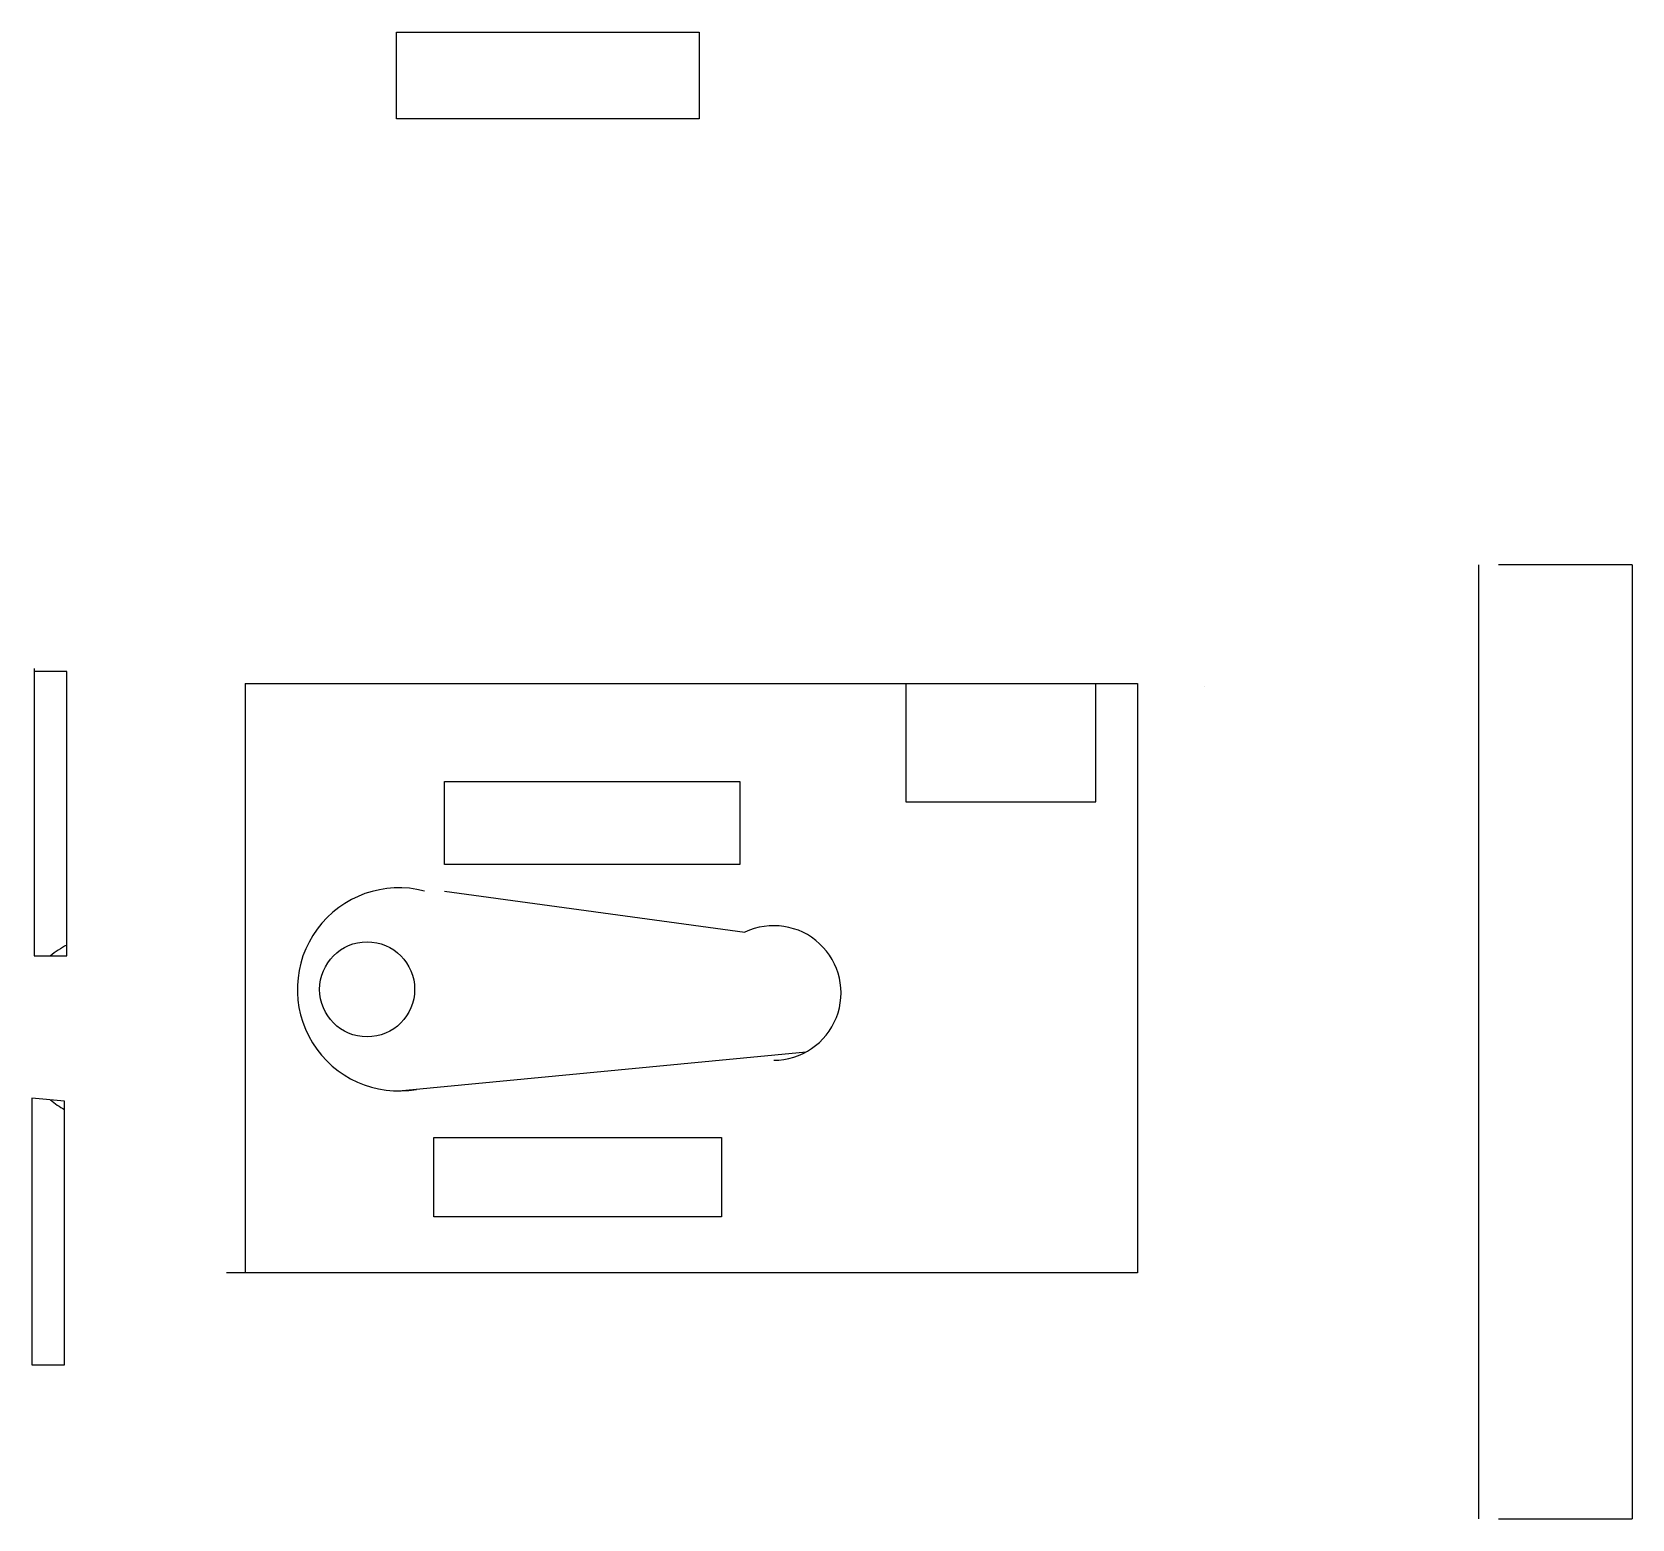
# Model space of a CAD drawing. Header units: inches. Extents: x 6.3 to 57.3, y 7.4 to 54.8.
import ezdxf

# ---------------------------------------------------------------- set-up
doc = ezdxf.new("R2010")
doc.units = ezdxf.units.IN
doc.header["$MEASUREMENT"] = 0

msp = doc.modelspace()

# ---------------------------------------------------------------- linework, layer by layer
for p, q in [((52.38, 37.844), (52.38, 7.447)), ((57.273, 37.844), (53.021, 37.844)), ((57.273, 37.844), (57.273, 7.447)), ((6.371, 34.54), (6.371, 25.383)), ((7.41, 34.446), (6.371, 34.446)), ((7.41, 25.383), (7.41, 34.446)), ((13.093, 34.068), (34.136, 34.068)), ((13.093, 34.068), (13.093, 15.285)), ((34.136, 34.068), (41.525, 34.068)), ((34.136, 34.068), (34.136, 30.292)), ((40.193, 30.292), (40.193, 34.068)), ((41.525, 34.068), (41.525, 15.285)), ((43.669, 33.974), (43.669, 33.974)), ((34.136, 30.292), (40.193, 30.292)), ((19.449, 27.451), (29.009, 26.139)), ((6.371, 25.383), (6.371, 25.383)), ((6.371, 25.383), (7.41, 25.383)), ((17.993, 21.082), (30.97, 22.329)), ((6.304, 20.852), (6.304, 12.356)), ((7.343, 20.757), (6.304, 20.852)), ((7.343, 12.356), (7.343, 20.757)), ((6.304, 20.285), (6.304, 12.356)), ((41.525, 15.285), (12.502, 15.285)), ((6.304, 12.356), (6.304, 12.356)), ((6.304, 12.356), (7.343, 12.356)), ((53.021, 7.447), (57.273, 7.447))]:
    msp.add_line(p, q)
for points in [[(17.916, 54.817), (27.558, 54.817), (27.558, 52.056), (17.916, 52.056)], [(19.449, 30.942), (28.856, 30.942), (28.856, 28.298), (19.449, 28.298)], [(19.101, 19.603), (28.273, 19.603), (28.273, 17.077), (19.101, 17.077)]]:
    msp.add_lwpolyline(points, close=True)
for centre, radius in [((16.98, 24.319), 1.514), ((39.495, 20.158), 3.552713678800501e-15)]:
    msp.add_circle(centre, radius)
for centre, radius, start, end in [((17.993, 24.319), 3.236, 75.4404, 279.9091), ((29.934, 24.205), 2.143, 270, 115.5462), ((8.783, 23.091), 2.972, 117.5056, 129.5417), ((8.783, 23.091), 2.972, 230.4583, 241.0298)]:
    msp.add_arc(centre, radius, start, end)

doc.saveas('drawing.dxf')
